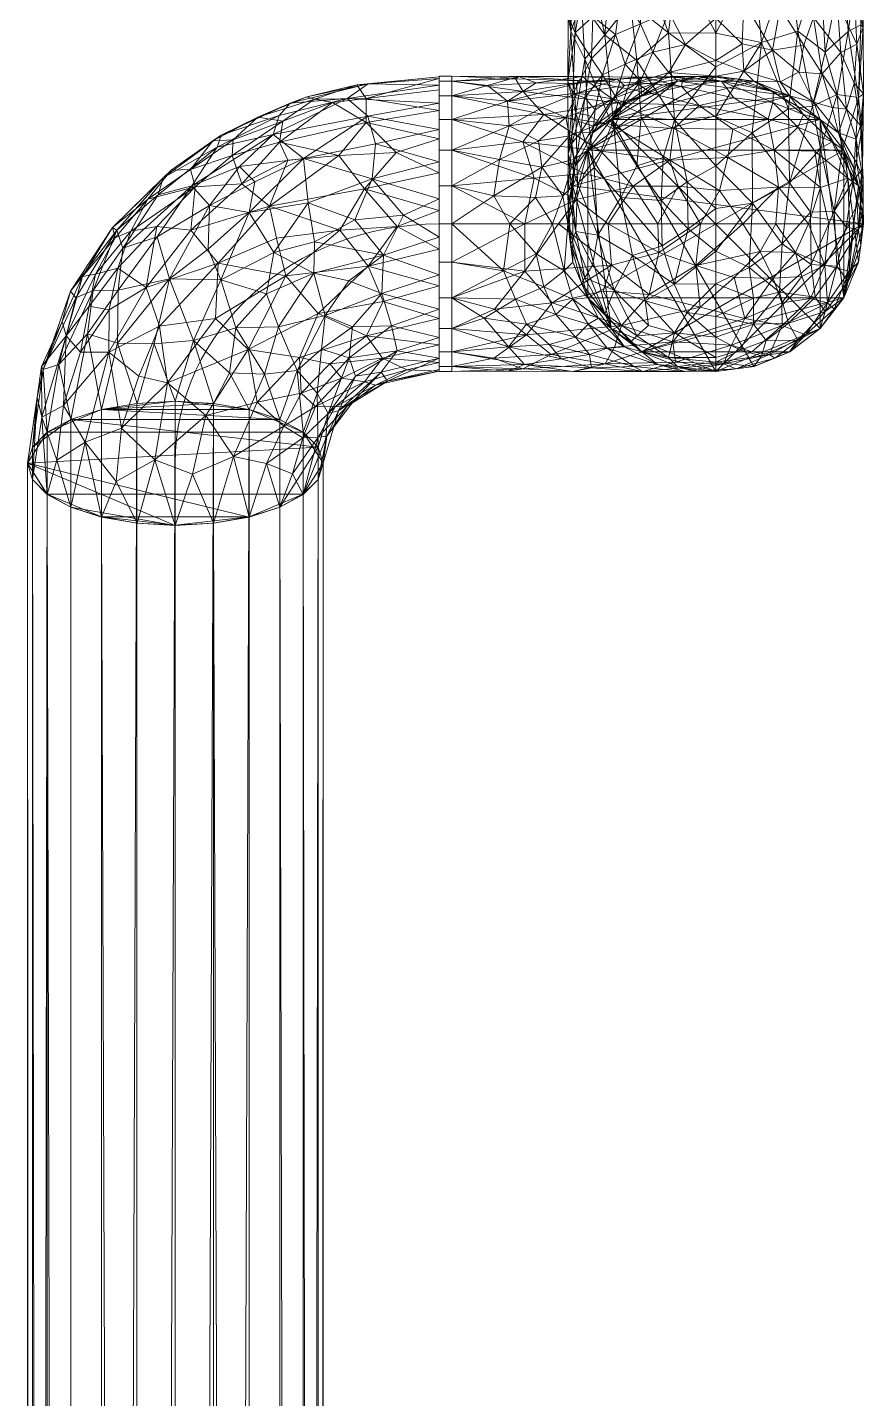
# Model space of a CAD drawing. Header units: inches. Extents: x -3033 to -2408, y 63 to 603.
# Drawn here: x -2922.51 to -2909.79, y 470.95 to 491.83 of the extents above; entities that cross this region are included whole.
import ezdxf

# ---------------------------------------------------------------- set-up
doc = ezdxf.new("R2010")
doc.units = ezdxf.units.IN
doc.header["$MEASUREMENT"] = 0
doc.layers.add('P-PIPE', color=3, linetype='Continuous', lineweight=9)
doc.layers.add('P-PIPE-CNTR', color=3, linetype='Continuous', lineweight=9)

# ---------------------------------------------------------------- blocks, each defined once
blk = doc.blocks.new('Elbow - Welded - Generic - Standard-1101236-07 - Penthouse Level')
at = {"layer": 'P-PIPE'}
mesh = blk.add_polyface(dxfattribs=at)
corners = [(-2.25, 4.016), (-2.487, 3.133), (-3.133, 2.487), (-4.016, 2.25), (-4.016, 2.173, 0.582), (-4.016, 1.949, 1.125), (-4.016, 1.591, 1.591), (-4.016, 1.125, 1.949), (-4.016, 0.582, 2.173), (-4.016, 0, 2.25), (-4.016, -0.582, 2.173), (-4.016, -1.125, 1.949), (-4.016, -1.591, 1.591), (-4.016, -1.949, 1.125), (-4.016, -2.173, 0.582), (-4.016, -2.25), (-2.394, -2.036), (-0.883, -1.411), (0.415, -0.415), (1.411, 0.883), (2.036, 2.394), (2.25, 4.016), (2.173, 4.016, 0.582), (1.949, 4.016, 1.125), (1.591, 4.016, 1.591), (1.125, 4.016, 1.949), (0.582, 4.016, 2.173), (0, 4.016, 2.25), (-0.582, 4.016, 2.173), (-1.125, 4.016, 1.949), (-1.591, 4.016, 1.591), (-1.949, 4.016, 1.125), (-2.173, 4.016, 0.582), (-0.254, 0.196, 1.804), (-1.498, 1.498, 2.204), (-2.28, 2.284, 1.618), (-1.75, -1.511, 1.109), (1.511, 1.75, 1.109), (0.086, 1.923, 2.171), (-1.951, -0.096, 2.173), (-2.646, 2.646, 0.862), (-0.923, 2.735, 2.148), (-2.735, 0.923, 2.148), (-2.615, -1.334, 1.664), (1.334, 2.615, 1.664), (-2.763, -2.01, 0.698), (2.01, 2.763, 0.698), (-1.854, 3.145, 1.49), (-3.143, 1.855, 1.491), (-0.279, 2.995, 2.246), (-2.995, 0.279, 2.246), (0.796, 1.142, 1.594), (0.186, -0.305, 1.009), (-2.93, -0.877, 2.017), (-1.488, -0.645, 1.846), (0.877, 2.93, 2.017), (-2.936, -1.77, 1.251), (1.77, 2.936, 1.251), (-1.573, 2.608, 1.905), (-3.17, 1.386, 1.869), (-2.109, 1.745, 1.989), (0.321, 3.03, 2.208), (-3.046, -0.322, 2.209), (-0.692, 1.979, 2.247), (-1.125, 0.84, 2.233), (-3.291, 2.162, 0.98), (-2.162, 3.291, 0.98), (-2.742, 2.742, 0.402), (-3.377, 2.326, 0.427), (-2.326, 3.377, 0.427), (-2.024, 0.683, 2.246), (-0.637, -0.617, 1.452), (-0.699, -1.038, 0.973), (-1.257, -1.527, 0.575), (-0.234, -0.913), (0.06, -0.666, 0.51), (0.954, 0.317, 0.558), (-2.697, 2.31, 1.266), (-2.225, 2.72, 1.343), (0.891, 0.623, 1.122), (0.259, 0.18, 1.442), (1.724, 1.638), (1.595, 1.385, 0.554), (0.868, 1.969, 1.851), (0.275, 1.102, 1.921), (-0.521, 0.656, 2.091), (-0.976, -0.044, 1.987), (-1.212, 0.29, 2.155), (-1.358, 3.374, 1.849), (-1.638, -1.724), (-2.904, -2.104), (2.104, 2.904), (-1.581, -1.118, 1.512), (-0.827, 3.475, 2.11), (-3.475, 0.827, 2.11), (1.252, 1.795, 1.473), (-1.387, 2.145, 2.107), (-2.642, 1.775, 1.771), (-2.12, 1.288, 2.14), (-0.501, 1.45, 2.225), (-2.005, -1.775, 0.77), (-2.12, -1.924, 0.372), (-0.573, -1.129, 0.577), (0.913, 0.234)]
mesh.append_faces([[corners[k] for k in face] for face in [(6, 48, 5), (2, 67, 1), (1, 69, 0), (13, 56, 12), (31, 47, 30), (29, 93, 28), (11, 53, 10), (3, 68, 2), (0, 69, 32), (74, 102, 17), (18, 75, 74), (91, 46, 20)]], dxfattribs={"vtx0": -1, "vtx1": -1})
mesh.append_faces([[corners[k] for k in face] for face in [(76, 52, 75), (14, 90, 45), (50, 42, 94), (45, 56, 13), (95, 37, 57), (12, 56, 43), (43, 53, 11), (73, 102, 72), (65, 40, 68), (48, 6, 59), (52, 76, 79), (47, 58, 88), (28, 93, 49), (48, 35, 77), (41, 63, 49), (59, 97, 48), (77, 35, 78), (76, 75, 18), (42, 50, 70), (57, 44, 95), (65, 77, 40), (44, 25, 55), (43, 92, 54), (33, 84, 85), (63, 34, 64), (46, 91, 22), (47, 31, 66), (23, 57, 46), (58, 47, 35), (80, 71, 52), (53, 54, 39), (96, 60, 34), (66, 32, 69), (58, 96, 41), (84, 51, 83), (73, 100, 101), (41, 96, 63), (61, 49, 38), (62, 50, 9), (39, 64, 70), (44, 55, 83), (80, 52, 79), (71, 33, 54), (52, 71, 72), (54, 53, 43), (62, 53, 39), (92, 43, 36), (33, 85, 86), (61, 55, 26), (83, 51, 95), (100, 56, 45), (43, 56, 36), (44, 57, 24), (37, 46, 57), (58, 35, 60), (41, 93, 88), (94, 59, 7), (98, 34, 60), (48, 97, 35), (98, 59, 42), (49, 61, 27), (55, 61, 38), (53, 62, 10), (50, 62, 39), (34, 98, 70), (38, 49, 63), (54, 33, 86), (99, 63, 64), (48, 65, 5), (40, 67, 68), (67, 69, 1), (77, 78, 40), (67, 2, 68), (69, 40, 66), (65, 68, 4), (69, 67, 40), (39, 70, 50), (34, 70, 64), (54, 92, 71), (71, 92, 72), (36, 73, 72), (100, 73, 36), (75, 102, 74), (72, 75, 52), (76, 19, 82), (37, 95, 79), (48, 77, 65), (35, 47, 78), (47, 66, 78), (40, 78, 66), (79, 76, 82), (80, 51, 33), (51, 80, 79), (71, 80, 33), (82, 46, 37), (46, 82, 81), (82, 37, 79), (55, 38, 83), (51, 84, 33), (83, 38, 84), (38, 99, 85), (38, 85, 84), (86, 87, 39), (87, 86, 85), (39, 54, 86), (85, 64, 87), (64, 39, 87), (47, 88, 30), (41, 88, 58), (45, 101, 100), (72, 92, 36), (88, 93, 29), (49, 93, 41), (50, 94, 8), (59, 94, 42), (83, 95, 44), (79, 95, 51), (60, 96, 58), (63, 96, 34), (59, 60, 97), (60, 35, 97), (59, 98, 60), (70, 98, 42), (85, 99, 64), (38, 63, 99), (56, 100, 36), (90, 101, 45), (73, 101, 89), (102, 73, 17), (75, 72, 102)]], dxfattribs={"vtx0": -1, "vtx1": -1, "vtx2": -1})
mesh.append_faces([[corners[k] for k in face] for face in [(101, 90, 16), (61, 26, 27), (45, 13, 14), (44, 24, 25), (66, 31, 32), (62, 9, 10), (65, 4, 5), (46, 22, 23), (46, 81, 20), (55, 25, 26), (57, 23, 24), (76, 18, 103)]], dxfattribs={"vtx0": -1, "vtx2": -1})
mesh.append_faces([[corners[k] for k in face] for face in [(7, 8, 94), (3, 4, 68), (19, 81, 82), (6, 7, 59), (29, 30, 88), (27, 28, 49), (11, 12, 43), (8, 9, 50), (89, 17, 73), (16, 89, 101), (103, 19, 76)]], dxfattribs={"vtx1": -1, "vtx2": -1})
mesh.append_faces([[corners[k] for k in face] for face in [(14, 15, 90), (91, 21, 22)]], dxfattribs={"vtx2": -1})
mesh = blk.add_polyface(dxfattribs=at)
corners = [(2.25, 4.016), (2.036, 2.394), (1.411, 0.883), (0.415, -0.415), (-0.883, -1.411), (-2.394, -2.036), (-4.016, -2.25), (-4.016, -2.173, -0.582), (-4.016, -1.949, -1.125), (-4.016, -1.591, -1.591), (-4.016, -1.125, -1.949), (-4.016, -0.582, -2.173), (-4.016, 0, -2.25), (-4.016, 0.582, -2.173), (-4.016, 1.125, -1.949), (-4.016, 1.591, -1.591), (-4.016, 1.949, -1.125), (-4.016, 2.173, -0.582), (-4.016, 2.25), (-3.133, 2.487), (-2.487, 3.133), (-2.25, 4.016), (-2.173, 4.016, -0.582), (-1.949, 4.016, -1.125), (-1.591, 4.016, -1.591), (-1.125, 4.016, -1.949), (-0.582, 4.016, -2.173), (0, 4.016, -2.25), (0.582, 4.016, -2.173), (1.125, 4.016, -1.949), (1.591, 4.016, -1.591), (1.949, 4.016, -1.125), (2.173, 4.016, -0.582), (-0.614, 0.614, -2.105), (-1.919, 1.919, -1.99), (1.011, 1.435, -1.546), (-1.435, -1.011, -1.546), (-2.615, 2.615, -0.959), (-2.175, 0.464, -2.25), (-0.464, 2.175, -2.25), (0.819, 2.507, -1.991), (1.703, 2.489, -1.2), (-2.507, -0.819, -1.991), (-2.489, -1.703, -1.2), (-1.942, 2.882, -1.527), (-2.882, 1.942, -1.527), (-2.911, 0.885, -2.14), (-0.885, 2.911, -2.14), (0.875, 0.358, -0.828), (1.369, 2.879, -1.688), (0.312, 2.937, -2.206), (0.116, 1.684, -2.129), (2.032, 2.908, -0.718), (1.661, 1.585, -0.63), (-2.879, -1.369, -1.688), (-2.937, -0.312, -2.206), (-1.684, -0.116, -2.129), (-2.908, -2.032, -0.718), (-1.585, -1.661, -0.63), (-0.302, -0.917, -0.635), (-2.734, 2.734, -0.458), (-3.156, 1.388, -1.87), (-1.388, 3.156, -1.87), (0.24, 0.859, -1.849), (-0.652, -0.172, -1.796), (-0.239, -0.483, -1.269), (-2.305, 3.231, -0.714), (-3.231, 2.305, -0.714), (-2.175, 3.048, -1.146), (-3.048, 2.175, -1.146), (-3.163, 0.263, -2.244), (-0.263, 3.163, -2.244), (0.445, 0.4, -1.442), (-1.889, 1.225, -2.192), (-1.109, 1.067, -2.247), (-1.247, 1.984, -2.174), (-2.904, -2.104), (2.104, 2.904), (-1.011, -1.169, -1.074), (0.9, 3.376, -2.044), (1.801, 3.365, -1.299), (-3.376, -0.9, -2.044), (-3.365, -1.801, -1.299), (-1.784, 3.526, -1.437), (-3.526, 1.784, -1.437), (-2.433, 2.433, -1.379), (-2.133, 2.268, -1.723), (-2.536, 1.737, -1.837), (-2.354, 1.393, -2.057), (-1.651, 2.518, -1.893), (0.913, 0.234), (0.677, -0.075, -0.421), (1.214, 0.641, -0.434), (0.281, -0.333, -0.814), (1.313, 1.01, -0.802), (1.005, 0.884, -1.202), (1.443, 1.626, -1.135), (1.724, 1.638), (-1.638, -1.724), (-0.234, -0.913), (-0.865, -1.351, -0.436), (0.552, 1.655, -1.948), (-1.542, -0.626, -1.875), (-1.714, -1.546, -1.024)]
mesh.append_faces([[corners[k] for k in face] for face in [(19, 67, 18), (28, 50, 27), (9, 82, 8), (8, 57, 7), (17, 67, 16), (30, 49, 29), (26, 47, 25), (98, 100, 4), (23, 66, 22), (76, 57, 5), (4, 100, 99)]], dxfattribs={"vtx0": -1, "vtx1": -1})
mesh.append_faces([[corners[k] for k in face] for face in [(16, 67, 69), (102, 56, 64), (58, 5, 57), (70, 46, 38), (61, 87, 88), (67, 19, 60), (59, 78, 65), (74, 38, 73), (46, 14, 61), (57, 8, 82), (62, 25, 47), (57, 76, 7), (80, 49, 30), (81, 54, 10), (86, 45, 85), (36, 43, 54), (42, 55, 56), (96, 53, 94), (23, 83, 68), (66, 68, 37), (50, 28, 79), (63, 33, 51), (26, 71, 47), (38, 46, 73), (52, 53, 41), (49, 40, 79), (81, 55, 42), (49, 35, 40), (100, 98, 58), (85, 37, 68), (34, 75, 73), (52, 41, 80), (39, 50, 51), (63, 51, 101), (34, 86, 89), (37, 60, 66), (87, 34, 88), (35, 49, 41), (51, 50, 40), (71, 50, 39), (101, 35, 63), (51, 33, 74), (52, 32, 77), (2, 92, 53), (53, 92, 94), (36, 54, 42), (82, 54, 43), (70, 55, 12), (38, 74, 56), (38, 56, 55), (56, 33, 64), (57, 43, 58), (78, 103, 36), (64, 65, 36), (65, 78, 36), (90, 91, 92), (67, 60, 37), (84, 61, 15), (45, 86, 87), (47, 75, 89), (83, 62, 44), (48, 93, 72), (64, 33, 63), (63, 35, 72), (64, 36, 102), (72, 64, 63), (91, 93, 48), (20, 66, 60), (67, 37, 69), (23, 68, 66), (85, 68, 44), (85, 69, 37), (69, 45, 84), (46, 70, 13), (55, 70, 38), (50, 71, 27), (47, 71, 39), (72, 35, 95), (64, 72, 65), (89, 75, 34), (74, 33, 56), (75, 74, 73), (51, 74, 39), (47, 39, 75), (74, 75, 39), (100, 78, 59), (103, 78, 58), (49, 79, 29), (50, 79, 40), (52, 80, 31), (49, 80, 41), (55, 81, 11), (54, 81, 42), (54, 82, 9), (57, 82, 43), (62, 83, 24), (68, 83, 44), (69, 84, 16), (61, 84, 45), (86, 85, 44), (69, 85, 45), (89, 44, 62), (86, 34, 87), (34, 73, 88), (45, 87, 61), (73, 46, 88), (61, 88, 46), (44, 89, 86), (89, 62, 47), (59, 93, 91), (78, 100, 58), (91, 48, 92), (94, 92, 48), (59, 65, 93), (72, 93, 65), (48, 95, 94), (94, 95, 96), (72, 95, 48), (96, 35, 41), (35, 96, 95), (53, 96, 41), (1, 53, 52), (3, 59, 91), (99, 100, 59), (51, 40, 101), (35, 101, 40), (36, 42, 102), (56, 102, 42), (58, 43, 103), (36, 103, 43)]], dxfattribs={"vtx0": -1, "vtx1": -1, "vtx2": -1})
mesh.append_faces([[corners[k] for k in face] for face in [(84, 15, 16), (91, 90, 3), (54, 9, 10), (81, 10, 11), (55, 11, 12), (80, 30, 31), (59, 3, 99), (46, 13, 14), (52, 77, 1), (52, 31, 32), (67, 17, 18), (53, 1, 97)]], dxfattribs={"vtx0": -1, "vtx2": -1})
mesh.append_faces([[corners[k] for k in face] for face in [(12, 13, 70), (23, 24, 83), (14, 15, 61), (19, 20, 60), (21, 22, 66), (26, 27, 71), (24, 25, 62), (28, 29, 79), (98, 5, 58), (2, 90, 92), (20, 21, 66), (97, 2, 53)]], dxfattribs={"vtx1": -1, "vtx2": -1})
mesh.append_faces([[corners[k] for k in face] for face in [(32, 0, 77), (76, 6, 7)]], dxfattribs={"vtx2": -1})
mesh = blk.add_polyface(dxfattribs=at)
corners = [(2.25, 4.016), (2.173, 4.016, -0.582), (1.949, 4.016, -1.125), (1.591, 4.016, -1.591), (1.125, 4.016, -1.949), (0.582, 4.016, -2.173), (0, 4.016, -2.25), (-0.582, 4.016, -2.173), (-1.125, 4.016, -1.949), (-1.591, 4.016, -1.591), (-1.949, 4.016, -1.125), (-2.173, 4.016, -0.582), (-2.25, 4.016), (-2.173, 4.016, 0.582), (-1.949, 4.016, 1.125), (-1.591, 4.016, 1.591), (-1.125, 4.016, 1.949), (-0.582, 4.016, 2.173), (0, 4.016, 2.25), (0.582, 4.016, 2.173), (1.125, 4.016, 1.949), (1.591, 4.016, 1.591), (1.949, 4.016, 1.125), (2.173, 4.016, 0.582)]
mesh.append_faces([[corners[k] for k in face] for face in [(2, 0, 1), (23, 21, 22), (13, 11, 12)]], dxfattribs={"vtx0": -1})
mesh.append_faces([[corners[k] for k in face] for face in [(21, 15, 20)]], dxfattribs={"vtx0": -1, "vtx1": -1})
mesh.append_faces([[corners[k] for k in face] for face in [(0, 13, 21, 23)]], dxfattribs={"vtx0": -1, "vtx1": -1, "vtx2": -1})
mesh.append_faces([[corners[k] for k in face] for face in [(0, 8, 9, 13)]], dxfattribs={"vtx0": -1, "vtx2": -1, "vtx3": -1})
mesh.append_faces([[corners[k] for k in face] for face in [(2, 3, 6, 0)]], dxfattribs={"vtx1": -1, "vtx2": -1, "vtx3": -1})
mesh.append_faces([[corners[k] for k in face] for face in [(18, 19, 20, 17)]], dxfattribs={"vtx2": -1})
mesh.append_faces([[corners[k] for k in face] for face in [(6, 7, 8, 0), (9, 10, 11, 13), (13, 14, 15, 21), (15, 16, 17, 20)]], dxfattribs={"vtx2": -1, "vtx3": -1})
mesh.append_faces([[corners[k] for k in face] for face in [(3, 4, 5, 6)]], dxfattribs={"vtx3": -1})
mesh = blk.add_polyface(dxfattribs=at)
corners = [(-4.016, -2.25), (-4.016, -2.173, 0.582), (-4.016, -1.949, 1.125), (-4.016, -1.591, 1.591), (-4.016, -1.125, 1.949), (-4.016, -0.582, 2.173), (-4.016, 0, 2.25), (-4.016, 0.582, 2.173), (-4.016, 1.125, 1.949), (-4.016, 1.591, 1.591), (-4.016, 1.949, 1.125), (-4.016, 2.173, 0.582), (-4.016, 2.25), (-4.016, 2.173, -0.582), (-4.016, 1.949, -1.125), (-4.016, 1.591, -1.591), (-4.016, 1.125, -1.949), (-4.016, 0.582, -2.173), (-4.016, 0, -2.25), (-4.016, -0.582, -2.173), (-4.016, -1.125, -1.949), (-4.016, -1.591, -1.591), (-4.016, -1.949, -1.125), (-4.016, -2.173, -0.582)]
mesh.append_faces([[corners[k] for k in face] for face in [(4, 9, 3)]], dxfattribs={"vtx0": -1, "vtx1": -1})
mesh.append_faces([[corners[k] for k in face] for face in [(21, 0, 16)]], dxfattribs={"vtx0": -1, "vtx1": -1, "vtx2": -1})
mesh.append_faces([[corners[k] for k in face] for face in [(11, 15, 3, 9)]], dxfattribs={"vtx0": -1, "vtx1": -1, "vtx2": -1, "vtx3": -1})
mesh.append_faces([[corners[k] for k in face] for face in [(16, 0, 1, 15)]], dxfattribs={"vtx0": -1, "vtx2": -1})
mesh.append_faces([[corners[k] for k in face] for face in [(10, 11, 9), (12, 13, 11)]], dxfattribs={"vtx1": -1})
mesh.append_faces([[corners[k] for k in face] for face in [(19, 20, 21, 18), (22, 23, 0, 21)]], dxfattribs={"vtx2": -1})
mesh.append_faces([[corners[k] for k in face] for face in [(16, 17, 18, 21), (13, 14, 15, 11), (7, 8, 9, 4), (1, 2, 3, 15)]], dxfattribs={"vtx2": -1, "vtx3": -1})
mesh.append_faces([[corners[k] for k in face] for face in [(4, 5, 6, 7)]], dxfattribs={"vtx3": -1})

msp = doc.modelspace()

# ---------------------------------------------------------------- linework, layer by layer
at = {"layer": 'P-PIPE-CNTR', "color": 1}
for p, q in [((-2916.248, 488.838, 1120.855), (-2916.052, 488.838, 1120.855)), ((-2916.248, 488.838, 1120.855), (-2916.052, 488.838, 1120.855)), ((-2912.037, 488.838, 1116.84), (-2912.037, 488.838, 1109.016)), ((-2912.037, 488.838, 1116.84), (-2912.037, 488.838, 1109.016)), ((-2920.264, 485.193, 1122.54), (-2920.264, 331.429, 1193.63)), ((-2920.264, 485.193, 1122.54), (-2920.264, 331.429, 1193.63))]:
    msp.add_line(p, q, dxfattribs=at)
at = {"layer": 'P-PIPE-CNTR', "color": 1, "extrusion": (1, 0, 0)}
msp.add_arc((492.854, 1109.016, -2912.037), 4.016, 180, 270, dxfattribs=at)
at = {"layer": 'P-PIPE-CNTR', "color": 1, "extrusion": (0, 0.419649, 0.907686)}
msp.add_arc((2916.248, 30.671, 1222.525), 4.016, 270, 0, dxfattribs=at)
at = {"layer": 'P-PIPE-CNTR', "color": 1, "extrusion": (0, 1, 0)}
msp.add_arc((2916.052, 1116.84, 488.838), 4.016, 90, 180, dxfattribs=at)

# ---------------------------------------------------------------- block references
at = {"layer": 'P-PIPE', "color": 1, "extrusion": (1, 0, 0), "rotation": 270}
msp.add_blockref('Elbow - Welded - Generic - Standard-1101236-07 - Penthouse Level', (488.838, 1105, -2912.037), dxfattribs=at)
at = {"layer": 'P-PIPE', "color": 1, "extrusion": (0, 0.419649, 0.907686)}
msp.add_blockref('Elbow - Welded - Generic - Standard-1101236-07 - Penthouse Level', (2920.264, 26.655, 1222.525), dxfattribs=at)
at = {"layer": 'P-PIPE', "color": 1, "extrusion": (0, 1, 0), "rotation": 180}
msp.add_blockref('Elbow - Welded - Generic - Standard-1101236-07 - Penthouse Level', (2912.037, 1120.855, 488.838), dxfattribs=at)

# ---------------------------------------------------------------- meshes
at = {"layer": 'P-PIPE', "color": 1}
mesh = msp.add_polyface(dxfattribs=at)
corners = [(-2916.248, 486.588, 1120.855), (-2916.248, 486.664, 1121.438), (-2916.248, 486.889, 1121.98), (-2916.248, 487.247, 1122.446), (-2916.248, 487.713, 1122.804), (-2916.248, 488.255, 1123.029), (-2916.248, 488.838, 1123.105), (-2916.248, 489.42, 1123.029), (-2916.248, 489.963, 1122.804), (-2916.248, 490.429, 1122.446), (-2916.248, 490.786, 1121.98), (-2916.248, 491.011, 1121.438), (-2916.248, 491.088, 1120.855), (-2916.248, 491.011, 1120.273), (-2916.248, 490.786, 1119.73), (-2916.248, 490.429, 1119.264), (-2916.248, 489.963, 1118.907), (-2916.248, 489.42, 1118.682), (-2916.248, 488.838, 1118.605), (-2916.248, 488.255, 1118.682), (-2916.248, 487.713, 1118.907), (-2916.248, 487.247, 1119.264), (-2916.248, 486.889, 1119.73), (-2916.248, 486.664, 1120.273)]
mesh.append_faces([[corners[k] for k in face] for face in [(18, 15, 16, 17), (13, 11, 12)]], dxfattribs={"vtx0": -1, "color": 1})
mesh.append_faces([[corners[k] for k in face] for face in [(15, 11, 13, 14)]], dxfattribs={"vtx0": -1, "vtx1": -1, "color": 1})
mesh.append_faces([[corners[k] for k in face] for face in [(21, 3, 15, 18), (9, 15, 3, 6)]], dxfattribs={"vtx0": -1, "vtx1": -1, "vtx2": -1, "vtx3": -1, "color": 1})
mesh.append_faces([[corners[k] for k in face] for face in [(23, 0, 1), (7, 8, 9, 6)]], dxfattribs={"vtx2": -1, "color": 1})
mesh.append_faces([[corners[k] for k in face] for face in [(21, 22, 23, 3), (1, 2, 3, 23), (9, 10, 11, 15)]], dxfattribs={"vtx2": -1, "vtx3": -1, "color": 1})
mesh.append_faces([[corners[k] for k in face] for face in [(18, 19, 20, 21), (3, 4, 5, 6)]], dxfattribs={"vtx3": -1, "color": 1})
mesh = msp.add_polyface(dxfattribs=at)
corners = [(-2916.248, 491.088, 1120.855), (-2916.248, 491.011, 1121.438), (-2916.248, 490.786, 1121.98), (-2916.248, 490.429, 1122.446), (-2916.248, 489.963, 1122.804), (-2916.248, 489.42, 1123.029), (-2916.248, 488.838, 1123.105), (-2916.052, 488.838, 1123.105), (-2916.052, 489.42, 1123.029), (-2916.052, 489.963, 1122.804), (-2916.052, 490.429, 1122.446), (-2916.052, 490.786, 1121.98), (-2916.052, 491.011, 1121.438), (-2916.052, 491.088, 1120.855)]
mesh.append_faces([[corners[k] for k in face] for face in [(1, 12, 13, 0)]], dxfattribs={"vtx0": -1, "color": 1})
mesh.append_faces([[corners[k] for k in face] for face in [(5, 8, 9, 4), (10, 3, 4, 9), (2, 11, 12, 1), (11, 2, 3, 10)]], dxfattribs={"vtx0": -1, "vtx2": -1, "color": 1})
mesh.append_faces([[corners[k] for k in face] for face in [(6, 7, 8, 5)]], dxfattribs={"vtx2": -1, "color": 1})
mesh = msp.add_polyface(dxfattribs=at)
corners = [(-2916.248, 488.838, 1118.605), (-2916.248, 489.42, 1118.682), (-2916.248, 489.963, 1118.907), (-2916.248, 490.429, 1119.264), (-2916.248, 490.786, 1119.73), (-2916.248, 491.011, 1120.273), (-2916.248, 491.088, 1120.855), (-2916.052, 491.088, 1120.855), (-2916.052, 491.011, 1120.273), (-2916.052, 490.786, 1119.73), (-2916.052, 490.429, 1119.264), (-2916.052, 489.963, 1118.907), (-2916.052, 489.42, 1118.682), (-2916.052, 488.838, 1118.605)]
mesh.append_faces([[corners[k] for k in face] for face in [(1, 12, 13, 0)]], dxfattribs={"vtx0": -1, "color": 1})
mesh.append_faces([[corners[k] for k in face] for face in [(5, 8, 9, 4), (10, 3, 4, 9), (2, 11, 12, 1), (11, 2, 3, 10)]], dxfattribs={"vtx0": -1, "vtx2": -1, "color": 1})
mesh.append_faces([[corners[k] for k in face] for face in [(6, 7, 8, 5)]], dxfattribs={"vtx2": -1, "color": 1})
mesh = msp.add_polyface(dxfattribs=at)
corners = [(-2916.052, 486.588, 1120.855), (-2916.052, 486.664, 1120.273), (-2916.052, 486.889, 1119.73), (-2916.052, 487.247, 1119.264), (-2916.052, 487.713, 1118.907), (-2916.052, 488.255, 1118.682), (-2916.052, 488.838, 1118.605), (-2916.052, 489.42, 1118.682), (-2916.052, 489.963, 1118.907), (-2916.052, 490.429, 1119.264), (-2916.052, 490.786, 1119.73), (-2916.052, 491.011, 1120.273), (-2916.052, 491.088, 1120.855), (-2916.052, 491.011, 1121.438), (-2916.052, 490.786, 1121.98), (-2916.052, 490.429, 1122.446), (-2916.052, 489.963, 1122.804), (-2916.052, 489.42, 1123.029), (-2916.052, 488.838, 1123.105), (-2916.052, 488.255, 1123.029), (-2916.052, 487.713, 1122.804), (-2916.052, 487.247, 1122.446), (-2916.052, 486.889, 1121.98), (-2916.052, 486.664, 1121.438)]
mesh.append_faces([[corners[k] for k in face] for face in [(23, 21, 22)]], dxfattribs={"vtx0": -1, "color": 1})
mesh.append_faces([[corners[k] for k in face] for face in [(11, 13, 9, 10)]], dxfattribs={"vtx0": -1, "vtx1": -1, "color": 1})
mesh.append_faces([[corners[k] for k in face] for face in [(9, 21, 3, 6), (21, 9, 15, 18)]], dxfattribs={"vtx0": -1, "vtx1": -1, "vtx2": -1, "vtx3": -1, "color": 1})
mesh.append_faces([[corners[k] for k in face] for face in [(8, 9, 6, 7), (12, 13, 11)]], dxfattribs={"vtx1": -1, "color": 1})
mesh.append_faces([[corners[k] for k in face] for face in [(4, 5, 6, 3), (19, 20, 21, 18)]], dxfattribs={"vtx2": -1, "color": 1})
mesh.append_faces([[corners[k] for k in face] for face in [(1, 2, 3, 21), (23, 0, 1, 21), (13, 14, 15, 9)]], dxfattribs={"vtx2": -1, "vtx3": -1, "color": 1})
mesh.append_faces([[corners[k] for k in face] for face in [(15, 16, 17, 18)]], dxfattribs={"vtx3": -1, "color": 1})
mesh = msp.add_polyface(dxfattribs=at)
corners = [(-2909.786, 488.838, 1116.84), (-2909.863, 489.42, 1116.84), (-2910.088, 489.963, 1116.84), (-2910.445, 490.429, 1116.84), (-2910.911, 490.786, 1116.84), (-2911.454, 491.011, 1116.84), (-2912.036, 491.088, 1116.84), (-2912.619, 491.011, 1116.84), (-2913.161, 490.786, 1116.84), (-2913.628, 490.429, 1116.84), (-2913.985, 489.963, 1116.84), (-2914.21, 489.42, 1116.84), (-2914.286, 488.838, 1116.84), (-2914.21, 488.255, 1116.84), (-2913.985, 487.713, 1116.84), (-2913.628, 487.247, 1116.84), (-2913.161, 486.889, 1116.84), (-2912.619, 486.664, 1116.84), (-2912.036, 486.588, 1116.84), (-2911.454, 486.664, 1116.84), (-2910.911, 486.889, 1116.84), (-2910.445, 487.247, 1116.84), (-2910.088, 487.713, 1116.84), (-2909.863, 488.255, 1116.84)]
mesh.append_faces([[corners[k] for k in face] for face in [(16, 22, 14, 15)]], dxfattribs={"vtx0": -1, "vtx1": -1, "color": 1})
mesh.append_faces([[corners[k] for k in face] for face in [(2, 10, 14)]], dxfattribs={"vtx0": -1, "vtx1": -1, "vtx2": -1, "color": 1})
mesh.append_faces([[corners[k] for k in face] for face in [(2, 14, 22, 0)]], dxfattribs={"vtx0": -1, "vtx1": -1, "vtx2": -1, "vtx3": -1, "color": 1})
mesh.append_faces([[corners[k] for k in face] for face in [(23, 0, 22), (1, 2, 0), (17, 18, 16)]], dxfattribs={"vtx1": -1, "color": 1})
mesh.append_faces([[corners[k] for k in face] for face in [(6, 7, 10, 4)]], dxfattribs={"vtx1": -1, "vtx2": -1, "vtx3": -1, "color": 1})
mesh.append_faces([[corners[k] for k in face] for face in [(4, 5, 6), (10, 11, 12)]], dxfattribs={"vtx2": -1, "color": 1})
mesh.append_faces([[corners[k] for k in face] for face in [(20, 21, 22, 16), (18, 19, 20, 16), (2, 3, 4, 10), (12, 13, 14, 10)]], dxfattribs={"vtx2": -1, "vtx3": -1, "color": 1})
mesh.append_faces([[corners[k] for k in face] for face in [(7, 8, 9, 10)]], dxfattribs={"vtx3": -1, "color": 1})
mesh = msp.add_polyface(dxfattribs=at)
corners = [(-2909.786, 488.838, 1109.016), (-2909.863, 488.255, 1109.016), (-2910.088, 487.713, 1109.016), (-2910.445, 487.247, 1109.016), (-2910.911, 486.889, 1109.016), (-2911.454, 486.664, 1109.016), (-2912.036, 486.588, 1109.016), (-2912.619, 486.664, 1109.016), (-2913.161, 486.889, 1109.016), (-2913.628, 487.247, 1109.016), (-2913.985, 487.713, 1109.016), (-2914.21, 488.255, 1109.016), (-2914.286, 488.838, 1109.016), (-2914.21, 489.42, 1109.016), (-2913.985, 489.963, 1109.016), (-2913.628, 490.429, 1109.016), (-2913.161, 490.786, 1109.016), (-2912.619, 491.011, 1109.016), (-2912.036, 491.088, 1109.016), (-2911.454, 491.011, 1109.016), (-2910.911, 490.786, 1109.016), (-2910.445, 490.429, 1109.016), (-2910.088, 489.963, 1109.016), (-2909.863, 489.42, 1109.016)]
mesh.append_faces([[corners[k] for k in face] for face in [(0, 22, 23), (10, 8, 9), (17, 15, 16), (8, 6, 7)]], dxfattribs={"vtx0": -1, "color": 1})
mesh.append_faces([[corners[k] for k in face] for face in [(10, 22, 2, 8), (14, 22, 10, 12)]], dxfattribs={"vtx0": -1, "vtx1": -1, "vtx2": -1, "vtx3": -1, "color": 1})
mesh.append_faces([[corners[k] for k in face] for face in [(17, 18, 14, 15)]], dxfattribs={"vtx1": -1, "vtx3": -1, "color": 1})
mesh.append_faces([[corners[k] for k in face] for face in [(10, 11, 12), (12, 13, 14)]], dxfattribs={"vtx2": -1, "color": 1})
mesh.append_faces([[corners[k] for k in face] for face in [(0, 1, 2, 22), (2, 3, 4, 8), (4, 5, 6, 8), (20, 21, 22, 14), (18, 19, 20, 14)]], dxfattribs={"vtx2": -1, "vtx3": -1, "color": 1})
mesh = msp.add_polyface(dxfattribs=at)
corners = [(-2914.286, 488.838, 1116.84), (-2914.21, 489.42, 1116.84), (-2913.985, 489.963, 1116.84), (-2913.628, 490.429, 1116.84), (-2913.161, 490.786, 1116.84), (-2912.619, 491.011, 1116.84), (-2912.036, 491.088, 1116.84), (-2912.036, 491.088, 1109.016), (-2912.619, 491.011, 1109.016), (-2913.161, 490.786, 1109.016), (-2913.628, 490.429, 1109.016), (-2913.985, 489.963, 1109.016), (-2914.21, 489.42, 1109.016), (-2914.286, 488.838, 1109.016)]
mesh.append_faces([[corners[k] for k in face] for face in [(7, 8, 5, 6)]], dxfattribs={"vtx1": -1, "color": 1})
mesh.append_faces([[corners[k] for k in face] for face in [(8, 9, 4, 5), (3, 4, 9, 10), (11, 12, 1, 2), (2, 3, 10, 11)]], dxfattribs={"vtx1": -1, "vtx3": -1, "color": 1})
mesh.append_faces([[corners[k] for k in face] for face in [(12, 13, 0, 1)]], dxfattribs={"vtx3": -1, "color": 1})
mesh = msp.add_polyface(dxfattribs=at)
corners = [(-2912.036, 491.088, 1116.84), (-2911.454, 491.011, 1116.84), (-2910.911, 490.786, 1116.84), (-2910.445, 490.429, 1116.84), (-2910.088, 489.963, 1116.84), (-2909.863, 489.42, 1116.84), (-2909.786, 488.838, 1116.84), (-2909.786, 488.838, 1109.016), (-2909.863, 489.42, 1109.016), (-2910.088, 489.963, 1109.016), (-2910.445, 490.429, 1109.016), (-2910.911, 490.786, 1109.016), (-2911.454, 491.011, 1109.016), (-2912.036, 491.088, 1109.016)]
mesh.append_faces([[corners[k] for k in face] for face in [(7, 8, 5, 6)]], dxfattribs={"vtx1": -1, "color": 1})
mesh.append_faces([[corners[k] for k in face] for face in [(8, 9, 4, 5), (3, 4, 9, 10), (11, 12, 1, 2), (2, 3, 10, 11)]], dxfattribs={"vtx1": -1, "vtx3": -1, "color": 1})
mesh.append_faces([[corners[k] for k in face] for face in [(12, 13, 0, 1)]], dxfattribs={"vtx3": -1, "color": 1})
mesh = msp.add_polyface(dxfattribs=at)
corners = [(-2916.248, 488.838, 1123.105), (-2916.248, 488.255, 1123.029), (-2916.248, 487.713, 1122.804), (-2916.248, 487.247, 1122.446), (-2916.248, 486.889, 1121.98), (-2916.248, 486.664, 1121.438), (-2916.248, 486.588, 1120.855), (-2916.052, 486.588, 1120.855), (-2916.052, 486.664, 1121.438), (-2916.052, 486.889, 1121.98), (-2916.052, 487.247, 1122.446), (-2916.052, 487.713, 1122.804), (-2916.052, 488.255, 1123.029), (-2916.052, 488.838, 1123.105)]
mesh.append_faces([[corners[k] for k in face] for face in [(1, 12, 13, 0)]], dxfattribs={"vtx0": -1, "color": 1})
mesh.append_faces([[corners[k] for k in face] for face in [(5, 8, 9, 4), (10, 3, 4, 9), (2, 11, 12, 1), (11, 2, 3, 10)]], dxfattribs={"vtx0": -1, "vtx2": -1, "color": 1})
mesh.append_faces([[corners[k] for k in face] for face in [(6, 7, 8, 5)]], dxfattribs={"vtx2": -1, "color": 1})
mesh = msp.add_polyface(dxfattribs=at)
corners = [(-2916.248, 486.588, 1120.855), (-2916.248, 486.664, 1120.273), (-2916.248, 486.889, 1119.73), (-2916.248, 487.247, 1119.264), (-2916.248, 487.713, 1118.907), (-2916.248, 488.255, 1118.682), (-2916.248, 488.838, 1118.605), (-2916.052, 488.838, 1118.605), (-2916.052, 488.255, 1118.682), (-2916.052, 487.713, 1118.907), (-2916.052, 487.247, 1119.264), (-2916.052, 486.889, 1119.73), (-2916.052, 486.664, 1120.273), (-2916.052, 486.588, 1120.855)]
mesh.append_faces([[corners[k] for k in face] for face in [(1, 12, 13, 0)]], dxfattribs={"vtx0": -1, "color": 1})
mesh.append_faces([[corners[k] for k in face] for face in [(5, 8, 9, 4), (10, 3, 4, 9), (2, 11, 12, 1), (11, 2, 3, 10)]], dxfattribs={"vtx0": -1, "vtx2": -1, "color": 1})
mesh.append_faces([[corners[k] for k in face] for face in [(6, 7, 8, 5)]], dxfattribs={"vtx2": -1, "color": 1})
mesh = msp.add_polyface(dxfattribs=at)
corners = [(-2912.036, 486.588, 1116.84), (-2912.619, 486.664, 1116.84), (-2913.161, 486.889, 1116.84), (-2913.628, 487.247, 1116.84), (-2913.985, 487.713, 1116.84), (-2914.21, 488.255, 1116.84), (-2914.286, 488.838, 1116.84), (-2914.286, 488.838, 1109.016), (-2914.21, 488.255, 1109.016), (-2913.985, 487.713, 1109.016), (-2913.628, 487.247, 1109.016), (-2913.161, 486.889, 1109.016), (-2912.619, 486.664, 1109.016), (-2912.036, 486.588, 1109.016)]
mesh.append_faces([[corners[k] for k in face] for face in [(7, 8, 5, 6)]], dxfattribs={"vtx1": -1, "color": 1})
mesh.append_faces([[corners[k] for k in face] for face in [(8, 9, 4, 5), (3, 4, 9, 10), (11, 12, 1, 2), (2, 3, 10, 11)]], dxfattribs={"vtx1": -1, "vtx3": -1, "color": 1})
mesh.append_faces([[corners[k] for k in face] for face in [(12, 13, 0, 1)]], dxfattribs={"vtx3": -1, "color": 1})
mesh = msp.add_polyface(dxfattribs=at)
corners = [(-2909.786, 488.838, 1116.84), (-2909.863, 488.255, 1116.84), (-2910.088, 487.713, 1116.84), (-2910.445, 487.247, 1116.84), (-2910.911, 486.889, 1116.84), (-2911.454, 486.664, 1116.84), (-2912.036, 486.588, 1116.84), (-2912.036, 486.588, 1109.016), (-2911.454, 486.664, 1109.016), (-2910.911, 486.889, 1109.016), (-2910.445, 487.247, 1109.016), (-2910.088, 487.713, 1109.016), (-2909.863, 488.255, 1109.016), (-2909.786, 488.838, 1109.016)]
mesh.append_faces([[corners[k] for k in face] for face in [(7, 8, 5, 6)]], dxfattribs={"vtx1": -1, "color": 1})
mesh.append_faces([[corners[k] for k in face] for face in [(8, 9, 4, 5), (3, 4, 9, 10), (11, 12, 1, 2), (2, 3, 10, 11)]], dxfattribs={"vtx1": -1, "vtx3": -1, "color": 1})
mesh.append_faces([[corners[k] for k in face] for face in [(12, 13, 0, 1)]], dxfattribs={"vtx3": -1, "color": 1})
mesh = msp.add_polyface(dxfattribs=at)
corners = [(-2922.514, 485.193, 1122.54), (-2922.438, 485.437, 1123.069), (-2922.213, 485.665, 1123.562), (-2921.855, 485.86, 1123.985), (-2921.389, 486.01, 1124.309), (-2920.847, 486.105, 1124.513), (-2920.264, 486.137, 1124.583), (-2919.682, 486.105, 1124.513), (-2919.139, 486.01, 1124.309), (-2918.673, 485.86, 1123.985), (-2918.316, 485.665, 1123.562), (-2918.091, 485.437, 1123.069), (-2918.014, 485.193, 1122.54), (-2918.091, 484.948, 1122.012), (-2918.316, 484.721, 1121.519), (-2918.673, 484.525, 1121.096), (-2919.139, 484.375, 1120.772), (-2919.682, 484.281, 1120.568), (-2920.264, 484.249, 1120.498), (-2920.847, 484.281, 1120.568), (-2921.389, 484.375, 1120.772), (-2921.855, 484.525, 1121.096), (-2922.213, 484.721, 1121.519), (-2922.438, 484.948, 1122.012)]
mesh.append_faces([[corners[k] for k in face] for face in [(2, 22, 0), (18, 20, 16), (14, 10, 12), (6, 8, 4)]], dxfattribs={"vtx0": -1, "vtx1": -1, "vtx2": -1, "color": 1})
mesh.append_faces([[corners[k] for k in face] for face in [(14, 22, 2, 10), (16, 20, 22, 14), (2, 4, 8, 10)]], dxfattribs={"vtx0": -1, "vtx1": -1, "vtx2": -1, "vtx3": -1, "color": 1})
mesh.append_faces([[corners[k] for k in face] for face in [(23, 0, 22), (21, 22, 20), (1, 2, 0), (3, 4, 2), (5, 6, 4), (15, 16, 14), (7, 8, 6), (9, 10, 8), (17, 18, 16)]], dxfattribs={"vtx1": -1, "color": 1})
mesh.append_faces([[corners[k] for k in face] for face in [(18, 19, 20), (12, 13, 14), (10, 11, 12)]], dxfattribs={"vtx2": -1, "color": 1})
mesh = msp.add_polyface(dxfattribs=at)
corners = [(-2920.264, 486.137, 1124.583), (-2920.847, 486.105, 1124.513), (-2921.389, 486.01, 1124.309), (-2921.855, 485.86, 1123.985), (-2922.213, 485.665, 1123.562), (-2922.438, 485.437, 1123.069), (-2922.514, 485.193, 1122.54), (-2922.514, 331.429, 1193.63), (-2922.438, 331.673, 1194.159), (-2922.213, 331.901, 1194.651), (-2921.855, 332.096, 1195.074), (-2921.389, 332.246, 1195.399), (-2920.847, 332.341, 1195.603), (-2920.264, 332.373, 1195.672)]
mesh.append_faces([[corners[k] for k in face] for face in [(0, 12, 13)]], dxfattribs={"vtx0": -1, "color": 1})
mesh.append_faces([[corners[k] for k in face] for face in [(6, 8, 5), (5, 8, 4), (2, 11, 1)]], dxfattribs={"vtx0": -1, "vtx1": -1, "color": 1})
mesh.append_faces([[corners[k] for k in face] for face in [(4, 8, 9), (1, 11, 12), (12, 0, 1)]], dxfattribs={"vtx0": -1, "vtx2": -1, "color": 1})
mesh.append_faces([[corners[k] for k in face] for face in [(3, 4, 9, 10), (2, 3, 10, 11)]], dxfattribs={"vtx1": -1, "vtx3": -1, "color": 1})
mesh.append_faces([[corners[k] for k in face] for face in [(6, 7, 8)]], dxfattribs={"vtx2": -1, "color": 1})
mesh = msp.add_polyface(dxfattribs=at)
corners = [(-2918.014, 485.193, 1122.54), (-2918.091, 485.437, 1123.069), (-2918.316, 485.665, 1123.562), (-2918.673, 485.86, 1123.985), (-2919.139, 486.01, 1124.309), (-2919.682, 486.105, 1124.513), (-2920.264, 486.137, 1124.583), (-2920.264, 332.373, 1195.672), (-2919.682, 332.341, 1195.603), (-2919.139, 332.246, 1195.399), (-2918.673, 332.096, 1195.074), (-2918.316, 331.901, 1194.651), (-2918.091, 331.673, 1194.159), (-2918.014, 331.429, 1193.63)]
mesh.append_faces([[corners[k] for k in face] for face in [(0, 12, 13)]], dxfattribs={"vtx0": -1, "color": 1})
mesh.append_faces([[corners[k] for k in face] for face in [(5, 8, 4), (2, 11, 1)]], dxfattribs={"vtx0": -1, "vtx1": -1, "color": 1})
mesh.append_faces([[corners[k] for k in face] for face in [(5, 7, 8), (4, 8, 9), (1, 11, 12), (12, 0, 1)]], dxfattribs={"vtx0": -1, "vtx2": -1, "color": 1})
mesh.append_faces([[corners[k] for k in face] for face in [(6, 7, 5)]], dxfattribs={"vtx1": -1, "color": 1})
mesh.append_faces([[corners[k] for k in face] for face in [(3, 4, 9, 10), (2, 3, 10, 11)]], dxfattribs={"vtx1": -1, "vtx3": -1, "color": 1})
mesh = msp.add_polyface(dxfattribs=at)
corners = [(-2922.514, 485.193, 1122.54), (-2922.438, 484.948, 1122.012), (-2922.213, 484.721, 1121.519), (-2921.855, 484.525, 1121.096), (-2921.389, 484.375, 1120.772), (-2920.847, 484.281, 1120.568), (-2920.264, 484.249, 1120.498), (-2920.264, 330.484, 1191.588), (-2920.847, 330.517, 1191.657), (-2921.389, 330.611, 1191.861), (-2921.855, 330.761, 1192.186), (-2922.213, 330.956, 1192.609), (-2922.438, 331.184, 1193.102), (-2922.514, 331.429, 1193.63)]
mesh.append_faces([[corners[k] for k in face] for face in [(5, 8, 4), (2, 11, 1)]], dxfattribs={"vtx0": -1, "vtx1": -1, "color": 1})
mesh.append_faces([[corners[k] for k in face] for face in [(4, 8, 9), (1, 11, 12), (10, 2, 3)]], dxfattribs={"vtx0": -1, "vtx2": -1, "color": 1})
mesh.append_faces([[corners[k] for k in face] for face in [(7, 8, 5, 6)]], dxfattribs={"vtx1": -1, "color": 1})
mesh.append_faces([[corners[k] for k in face] for face in [(10, 11, 2)]], dxfattribs={"vtx1": -1, "vtx2": -1, "color": 1})
mesh.append_faces([[corners[k] for k in face] for face in [(3, 4, 9, 10)]], dxfattribs={"vtx1": -1, "vtx3": -1, "color": 1})
mesh.append_faces([[corners[k] for k in face] for face in [(12, 13, 0, 1)]], dxfattribs={"vtx3": -1, "color": 1})
mesh = msp.add_polyface(dxfattribs=at)
corners = [(-2920.264, 484.249, 1120.498), (-2919.682, 484.281, 1120.568), (-2919.139, 484.375, 1120.772), (-2918.673, 484.525, 1121.096), (-2918.316, 484.721, 1121.519), (-2918.091, 484.948, 1122.012), (-2918.014, 485.193, 1122.54), (-2918.014, 331.429, 1193.63), (-2918.091, 331.184, 1193.102), (-2918.316, 330.956, 1192.609), (-2918.673, 330.761, 1192.186), (-2919.139, 330.611, 1191.861), (-2919.682, 330.517, 1191.657), (-2920.264, 330.484, 1191.588)]
mesh.append_faces([[corners[k] for k in face] for face in [(5, 8, 4), (2, 11, 1)]], dxfattribs={"vtx0": -1, "vtx1": -1, "color": 1})
mesh.append_faces([[corners[k] for k in face] for face in [(4, 8, 9), (9, 3, 4), (1, 11, 12)]], dxfattribs={"vtx0": -1, "vtx2": -1, "color": 1})
mesh.append_faces([[corners[k] for k in face] for face in [(7, 8, 5, 6)]], dxfattribs={"vtx1": -1, "color": 1})
mesh.append_faces([[corners[k] for k in face] for face in [(9, 10, 3)]], dxfattribs={"vtx1": -1, "vtx2": -1, "color": 1})
mesh.append_faces([[corners[k] for k in face] for face in [(2, 3, 10, 11)]], dxfattribs={"vtx1": -1, "vtx3": -1, "color": 1})
mesh.append_faces([[corners[k] for k in face] for face in [(12, 13, 0, 1)]], dxfattribs={"vtx3": -1, "color": 1})

doc.saveas('drawing.dxf')
